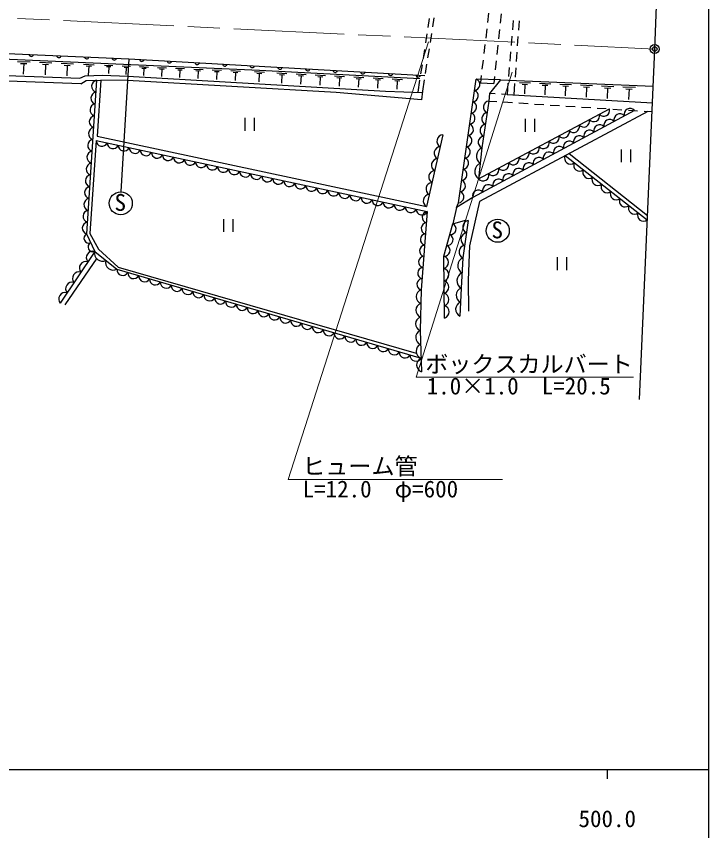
# Model space of a CAD drawing. Units: millimetres, scale not verified. Extents: x 40000 to 680000, y 20000 to 380000.
# Drawn here: x 503916 to 579000, y 198357 to 286697 of the extents above; entities that cross this region are included whole.
import ezdxf
from ezdxf.enums import TextEntityAlignment as Align

# ---------------------------------------------------------------- set-up
doc = ezdxf.new("R2010")
doc.units = ezdxf.units.MM
doc.header["$LTSCALE"] = 1000
doc.header["$PDMODE"] = 32
doc.header["$PDSIZE"] = 500
doc.linetypes.add('CHAIN', pattern=[18.5, 12, -1.5, 3.5, -1.5])
for name, color, linetype, lineweight in [('M-BGD', 7, 'Continuous', 25), ('M-BMK', 2, 'CHAIN', 13), ('M-BMK-SRVR', 3, 'Continuous', 25), ('M-STR-HTXT', 7, 'Continuous', 13), ('M-STR-STR1', 1, 'Continuous', 25), ('M-STR-STRC', 7, 'Continuous', 25), ('M-TTL-BAND', 7, 'Continuous', 25)]:
    doc.layers.add(name, color=color, linetype=linetype, lineweight=lineweight)
doc.layers.add('M-OTRS', color=6, linetype='Continuous')
doc.styles.add('ＭＳ ゴシック', font='')
doc.styles.get('ＭＳ ゴシック').set_extended_font_data('MS Gothic')

msp = doc.modelspace()

# ---------------------------------------------------------------- linework, layer by layer
at = {"layer": 'M-BGD'}
for p, q in [((548699, 286469), (548545, 285481)), ((549200, 286524), (549044, 285536)), ((557804, 286229), (557720, 285232)), ((558431, 286195), (558360, 285198)), ((548437, 284790), (548282, 283802)), ((548935, 284845), (548779, 283857)), ((557662, 284535), (557578, 283538)), ((558311, 284500), (558239, 283502)), ((548174, 283110), (548019, 282122)), ((548670, 283166), (548515, 282178)), ((557519, 282841), (557435, 281844)), ((558190, 282804), (558118, 281806)), ((504054, 281810), (505414, 281751)), ((516112, 282081), (515265, 267688)), ((465459, 281727), (510812, 279984)), ((504385, 281591), (505065, 281562)), ((504725, 281576), (504674, 280420)), ((506419, 281707), (507767, 281648)), ((506747, 281490), (507421, 281461)), ((507084, 281475), (507034, 280330)), ((508772, 281604), (510108, 281546)), ((509097, 281389), (509765, 281360)), ((509431, 281375), (509382, 280239)), ((511191, 281499), (512359, 281448)), ((511475, 281311), (512059, 281285)), ((511767, 281298), (511724, 280305)), ((513491, 281399), (514393, 281359)), ((513711, 281253), (514162, 281234)), ((513937, 281244), (513903, 280477)), ((515382, 281316), (516305, 281276)), ((515607, 281168), (516068, 281148)), ((515838, 281158), (515803, 280373)), ((517294, 281233), (518238, 281192)), ((517523, 281081), (517996, 281060)), ((517760, 281071), (517725, 280268)), ((519226, 281149), (520192, 281107)), ((519461, 280993), (519944, 280972)), ((519703, 280983), (519667, 280162)), ((521180, 281064), (522168, 281020)), ((523156, 280977), (524166, 280933)), ((547911, 281431), (547757, 280443)), ((548406, 281486), (548250, 280498)), ((557376, 281147), (557292, 280150)), ((558069, 281108), (557997, 280111)), ((521421, 280905), (521915, 280883)), ((521668, 280894), (521631, 280054)), ((523402, 280815), (523907, 280793)), ((523654, 280804), (523617, 279946)), ((525153, 280890), (526185, 280845)), ((525405, 280724), (525921, 280702)), ((525663, 280713), (525624, 279836)), ((527173, 280802), (528227, 280756)), ((527430, 280633), (527957, 280610)), ((527693, 280621), (527654, 279725)), ((529735, 280696), (530818, 280638)), ((529997, 280519), (530539, 280490)), ((530268, 280505), (530219, 279584)), ((532178, 280566), (533262, 280509)), ((532440, 280389), (532982, 280361)), ((532711, 280375), (532662, 279454)), ((534259, 280456), (535345, 280399)), ((534522, 280279), (535065, 280250)), ((534793, 280265), (534744, 279342)), ((536342, 280346), (537429, 280288)), ((536605, 280168), (537149, 280140)), ((536877, 280154), (536828, 279230)), ((538427, 280235), (539515, 280178)), ((538690, 280058), (539235, 280029)), ((538962, 280043), (538913, 279118)), ((540513, 280125), (541603, 280067)), ((540777, 279947), (541322, 279918)), ((541049, 279932), (541000, 279006)), ((542601, 280014), (543692, 279956)), ((542865, 279836), (543411, 279807)), ((543138, 279821), (543089, 278894)), ((544690, 279903), (545783, 279845)), ((544955, 279725), (545501, 279696)), ((545228, 279710), (545179, 278781)), ((547649, 279751), (547447, 278459)), ((548141, 279807), (547949, 278592)), ((556415, 279806), (553768, 279883)), ((556415, 279806), (555233, 278310)), ((556415, 279806), (572969, 279120)), ((557233, 279453), (557129, 278216)), ((557948, 279412), (557859, 278175)), ((558477, 279520), (559671, 279471)), ((558768, 279329), (559365, 279304)), ((559066, 279316), (559024, 278302)), ((560653, 279430), (561880, 279379)), ((560952, 279233), (561566, 279208)), ((561259, 279221), (561216, 278178)), ((562862, 279339), (564122, 279286)), ((565104, 279246), (566399, 279192)), ((555233, 278310), (555163, 277502)), ((555832, 278280), (555233, 278310)), ((563169, 279137), (563799, 279110)), ((563484, 279124), (563440, 278052)), ((565420, 279038), (566067, 279011)), ((565743, 279025), (565698, 277925)), ((567380, 279152), (568709, 279097)), ((567704, 278938), (568369, 278911)), ((568036, 278925), (567990, 277795)), ((569691, 279056), (571054, 278999)), ((570023, 278837), (570705, 278809)), ((570364, 278823), (570316, 277664)), ((555163, 277502), (556023, 277447)), ((557129, 278216), (556531, 278246)), ((556722, 277402), (557720, 277337)), ((557129, 278216), (572891, 277318)), ((558418, 277292), (559416, 277227)), ((560115, 277182), (561113, 277117)), ((561811, 277072), (562809, 277007)), ((563507, 276962), (564505, 276898)), ((565204, 276852), (566202, 276788)), ((566900, 276743), (567898, 276678)), ((568597, 276633), (569595, 276568)), ((570293, 276523), (571291, 276458)), ((570943, 276481), (553409, 267039)), ((571990, 276413), (572850, 276357)), ((512579, 273226), (548476, 265520)), ((550175, 273838), (548404, 266067)), ((563424, 271583), (572341, 264604)), ((563855, 271815), (572362, 265079)), ((512419, 261191), (508671, 255574)), ((512640, 260465), (509182, 255392))]:
    msp.add_line(p, q, dxfattribs=at)
for points in [[(510906, 279376), (465452, 281027), (465479, 283950), (466585, 284266)], [(465476, 283692), (530296, 280866), (547679, 279945)], [(466585, 284266), (516112, 282081), (548214, 280269)], [(510812, 279984), (511386, 280253), (513258, 280312), (516002, 280217), (543963, 278574), (547936, 278443)], [(510906, 279376), (511491, 279715), (513074, 279767)], [(512629, 279752), (511532, 263083), (512419, 261191)], [(547949, 278592), (547867, 277633), (538593, 278415), (515974, 279736), (513074, 279767), (512683, 273710), (548404, 266067)], [(551666, 265942), (551860, 266465), (553768, 279883)], [(555163, 277502), (554415, 272426), (554045, 269062), (568231, 276656)], [(572392, 276387), (554159, 266622), (553051, 261814), (552911, 258075), (552946, 254705)], [(512579, 273226), (511903, 263127), (512816, 261424), (514975, 259476), (547276, 250159)], [(553409, 267039), (551666, 265942), (551267, 264186), (552632, 264567)], [(548476, 265520), (547802, 257022), (547697, 252598), (547855, 248122)], [(550354, 253970), (550284, 260675), (551267, 264186)], [(552930, 264545), (552333, 260491), (552144, 257217), (552021, 254180)], [(512419, 261191), (514833, 259260), (547802, 249619)]]:
    msp.add_lwpolyline(points, dxfattribs=at)
for centre in [(515248, 266413), (556123, 263434)]:
    msp.add_circle(centre, 1250, dxfattribs=at)
for centre, radius, start, end in [((505549, 282604), 256, 190.1547, 344.79393), ((508546, 282471), 256, 190.1547, 344.79393), ((511543, 282339), 256, 190.1547, 344.79393), ((514541, 282207), 256, 190.1547, 344.79393), ((517537, 282057), 256, 189.44857, 344.0878), ((520533, 281888), 256, 189.44857, 344.0878), ((523528, 281719), 256, 189.44857, 344.0878), ((526523, 281550), 256, 189.44857, 344.0878), ((529518, 281381), 256, 189.44857, 344.0878), ((532514, 281212), 256, 189.44857, 344.0878), ((535509, 281042), 256, 189.44857, 344.0878), ((538504, 280873), 256, 189.44857, 344.0878), ((541499, 280704), 256, 189.44857, 344.0878), ((544494, 280535), 256, 189.44857, 344.0878), ((547490, 280366), 256, 189.44857, 344.0878), ((512749, 279101), 663, 100.45681, 252.01372), ((553553, 279291), 630, 273.77983, 70.03715), ((512665, 277818), 663, 100.45681, 252.01372), ((553380, 278072), 630, 273.77983, 70.03715), ((553206, 276852), 630, 273.77983, 70.03715), ((555229, 276844), 661, 95.74517, 247.4909), ((512580, 276536), 663, 100.45681, 252.01372), ((567623, 276482), 633, 220.29063, 16.02978), ((570461, 276065), 637, 40.74407, 195.85923), ((512496, 275254), 663, 100.45681, 252.01372), ((553033, 275632), 630, 273.77983, 70.03715), ((555042, 275575), 661, 95.74517, 247.4909), ((566532, 275897), 633, 220.29063, 16.02978), ((569365, 275475), 637, 40.74407, 195.85923), ((552859, 274412), 630, 273.77983, 70.03715), ((554855, 274306), 661, 95.74517, 247.4909), ((564349, 274729), 633, 220.29063, 16.02978), ((565440, 275313), 633, 220.29063, 16.02978), ((567173, 274294), 637, 40.74407, 195.85923), ((568269, 274885), 637, 40.74407, 195.85923), ((512412, 273971), 663, 100.45681, 252.01372), ((563258, 274145), 633, 220.29063, 16.02978), ((566077, 273704), 637, 40.74407, 195.85923), ((512327, 272689), 663, 100.45681, 252.01372), ((513203, 273220), 624, 179.37741, 336.38835), ((514400, 272963), 624, 179.37741, 336.38835), ((550214, 273148), 691, 93.20997, 241.10933), ((552686, 273192), 630, 273.77983, 70.03715), ((554668, 273037), 661, 95.74517, 247.4909), ((561075, 272977), 633, 220.29063, 16.02978), ((562167, 273561), 633, 220.29063, 16.02978), ((563885, 272524), 637, 40.74407, 195.85923), ((564981, 273114), 637, 40.74407, 195.85923), ((515597, 272706), 624, 179.37741, 336.38835), ((516793, 272449), 624, 179.37741, 336.38835), ((517990, 272192), 624, 179.37741, 336.38835), ((549919, 271853), 691, 93.20997, 241.10933), ((552513, 271973), 630, 273.77983, 70.03715), ((554785, 271534), 966, 112.54732, 234.88912), ((559984, 272392), 633, 220.29063, 16.02978), ((562789, 271934), 637, 40.74407, 195.85923), ((512243, 271407), 663, 100.45681, 252.01372), ((519186, 271935), 624, 179.37741, 336.38835), ((520383, 271678), 624, 179.37741, 336.38835), ((521579, 271421), 624, 179.37741, 336.38835), ((549624, 270558), 691, 93.20997, 241.10933), ((552339, 270753), 630, 273.77983, 70.03715), ((557801, 271224), 633, 220.29063, 16.02978), ((558893, 271808), 633, 220.29063, 16.02978), ((560597, 270754), 637, 40.74407, 195.85923), ((561693, 271344), 637, 40.74407, 195.85923), ((564009, 271310), 646, 154.9969, 308.90177), ((512158, 270125), 663, 100.45681, 252.01372), ((522776, 271165), 624, 179.37741, 336.38835), ((523972, 270908), 624, 179.37741, 336.38835), ((525169, 270651), 624, 179.37741, 336.38835), ((526366, 270394), 624, 179.37741, 336.38835), ((554600, 269852), 966, 112.54732, 234.88912), ((556710, 270640), 633, 220.29063, 16.02978), ((559502, 270164), 637, 40.74407, 195.85923), ((565000, 270535), 646, 154.9969, 308.90177), ((512074, 268842), 663, 100.45681, 252.01372), ((527562, 270137), 624, 179.37741, 336.38835), ((528759, 269880), 624, 179.37741, 336.38835), ((529955, 269623), 624, 179.37741, 336.38835), ((549328, 269263), 691, 93.20997, 241.10933), ((552166, 269533), 630, 273.77983, 70.03715), ((554528, 269472), 633, 220.29063, 16.02978), ((555619, 270056), 633, 220.29063, 16.02978), ((557310, 268983), 637, 40.74407, 195.85923), ((558406, 269573), 637, 40.74407, 195.85923), ((565990, 269759), 646, 154.9969, 308.90177), ((531152, 269366), 624, 179.37741, 336.38835), ((532348, 269109), 624, 179.37741, 336.38835), ((533545, 268852), 624, 179.37741, 336.38835), ((534741, 268596), 624, 179.37741, 336.38835), ((549033, 267967), 691, 93.20997, 241.10933), ((551992, 268313), 630, 273.77983, 70.03715), ((556214, 268393), 637, 40.74407, 195.85923), ((566981, 268984), 646, 154.9969, 308.90177), ((511990, 267560), 663, 100.45681, 252.01372), ((535938, 268339), 624, 179.37741, 336.38835), ((537134, 268082), 624, 179.37741, 336.38835), ((538331, 267825), 624, 179.37741, 336.38835), ((551819, 267093), 630, 273.77983, 70.03715), ((554022, 267213), 637, 40.74407, 195.85923), ((555118, 267803), 637, 40.74407, 195.85923), ((567972, 268208), 646, 154.9969, 308.90177), ((568963, 267433), 646, 154.9969, 308.90177), ((511905, 266278), 663, 100.45681, 252.01372), ((539528, 267568), 624, 179.37741, 336.38835), ((540724, 267311), 624, 179.37741, 336.38835), ((541921, 267054), 624, 179.37741, 336.38835), ((543117, 266797), 624, 179.37741, 336.38835), ((548738, 266672), 691, 93.20997, 241.10933), ((569954, 266657), 646, 154.9969, 308.90177), ((544314, 266540), 624, 179.37741, 336.38835), ((545510, 266284), 624, 179.37741, 336.38835), ((546707, 266027), 624, 179.37741, 336.38835), ((570945, 265882), 646, 154.9969, 308.90177), ((511821, 264995), 663, 100.45681, 252.01372), ((547903, 265770), 624, 179.37741, 336.38835), ((548548, 264903), 621, 96.68563, 254.25003), ((571935, 265106), 646, 154.9969, 308.90177), ((511737, 263713), 663, 100.45681, 252.01372), ((548452, 263689), 621, 96.68563, 254.25003), ((550988, 263633), 619, 265.45636, 63.25915), ((553045, 263838), 717, 99.2205, 244.03345), ((511774, 262619), 523, 117.6346, 292.60388), ((548355, 262475), 621, 96.68563, 254.25003), ((550660, 262462), 619, 265.45636, 63.25915), ((552846, 262486), 717, 99.2205, 244.03345), ((512218, 261673), 523, 117.6346, 292.60388), ((548259, 261261), 621, 96.68563, 254.25003), ((550333, 261292), 619, 265.45636, 63.25915), ((552647, 261135), 717, 99.2205, 244.03345), ((512216, 260515), 706, 73.25168, 219.32687), ((513239, 260979), 847, 165.52932, 297.15107), ((548163, 260047), 621, 96.68563, 254.25003), ((550091, 260002), 700, 287.18116, 74.0187), ((511466, 259391), 706, 73.25168, 219.32687), ((514446, 260013), 847, 165.52932, 297.15107), ((552707, 259648), 922, 113.94142, 239.46074), ((510717, 258268), 706, 73.25168, 219.32687), ((515457, 259209), 626, 175.33105, 332.07094), ((516634, 258864), 626, 175.33105, 332.07094), ((548067, 258833), 621, 96.68563, 254.25003), ((550105, 258661), 700, 287.18116, 74.0187), ((552613, 258011), 922, 113.94142, 239.46074), ((517812, 258520), 626, 175.33105, 332.07094), ((518989, 258176), 626, 175.33105, 332.07094), ((547971, 257619), 621, 96.68563, 254.25003), ((550119, 257320), 700, 287.18116, 74.0187), ((509967, 257144), 706, 73.25168, 219.32687), ((520167, 257832), 626, 175.33105, 332.07094), ((521344, 257487), 626, 175.33105, 332.07094), ((522522, 257143), 626, 175.33105, 332.07094), ((552441, 256445), 827, 110.98773, 244.37815), ((509217, 256021), 706, 73.25168, 219.32687), ((523699, 256799), 626, 175.33105, 332.07094), ((524877, 256454), 626, 175.33105, 332.07094), ((548078, 256277), 794, 110.36036, 246.91179), ((550133, 255979), 700, 287.18116, 74.0187), ((526054, 256110), 626, 175.33105, 332.07094), ((527231, 255766), 626, 175.33105, 332.07094), ((528409, 255421), 626, 175.33105, 332.07094), ((548043, 254803), 794, 110.36036, 246.91179), ((550147, 254638), 700, 287.18116, 74.0187), ((552379, 254926), 827, 110.98773, 244.37815), ((529586, 255077), 626, 175.33105, 332.07094), ((530764, 254733), 626, 175.33105, 332.07094), ((531941, 254389), 626, 175.33105, 332.07094), ((533119, 254044), 626, 175.33105, 332.07094), ((534296, 253700), 626, 175.33105, 332.07094), ((548008, 253328), 794, 110.36036, 246.91179), ((535474, 253356), 626, 175.33105, 332.07094), ((536651, 253011), 626, 175.33105, 332.07094), ((537829, 252667), 626, 175.33105, 332.07094), ((539006, 252323), 626, 175.33105, 332.07094), ((540184, 251979), 626, 175.33105, 332.07094), ((548030, 251863), 807, 114.39213, 249.6506), ((541361, 251634), 626, 175.33105, 332.07094), ((542539, 251290), 626, 175.33105, 332.07094), ((543716, 250946), 626, 175.33105, 332.07094), ((548083, 250371), 807, 114.39213, 249.6506), ((544894, 250601), 626, 175.33105, 332.07094), ((546071, 250257), 626, 175.33105, 332.07094), ((547249, 249913), 626, 175.33105, 332.07094), ((548135, 248879), 807, 114.39213, 249.6506)]:
    msp.add_arc(centre, radius, start, end, dxfattribs=at)
at = {"layer": 'M-BMK'}
msp.add_line((472066, 288013), (573144, 283148), dxfattribs=at)
at = {"layer": 'M-BMK-SRVR'}
for p, q in [((573144, 283148), (574790, 321178)), ((571497, 245118), (573144, 283148))]:
    msp.add_line(p, q, dxfattribs=at)
msp.add_circle((573144, 283148), 500, dxfattribs=at)
msp.add_point((573144, 283148), dxfattribs=at)
at = {"layer": 'M-OTRS'}
msp.add_point((573144, 283148), dxfattribs=at)
at = {"layer": 'M-STR-HTXT'}
for p, q in [((548614, 283940), (533384, 236446)), ((557683, 280642), (547285, 247549)), ((547285, 247549), (570857, 247556)), ((533384, 236446), (556634, 236441))]:
    msp.add_line(p, q, dxfattribs=at)
at = {"layer": 'M-STR-STR1'}
for p, q in [((555132, 287019), (555015, 286026)), ((556493, 286946), (556389, 285951)), ((554932, 285330), (554815, 284337)), ((556316, 285255), (556211, 284261)), ((554732, 283642), (554615, 282649)), ((556138, 283564), (556034, 282570)), ((554532, 281954), (554415, 280961)), ((555961, 281874), (555856, 280879)), ((554332, 280266), (554238, 279472)), ((555783, 280183), (555701, 279402)), ((554238, 279472), (555701, 279402))]:
    msp.add_line(p, q, dxfattribs=at)
at = {"layer": 'M-STR-STRC'}
for p, q in [((528696, 275669), (528696, 274269)), ((529746, 274269), (529746, 275669)), ((559088, 275580), (559088, 274180)), ((560138, 274180), (560138, 275580)), ((569498, 272256), (569498, 270856)), ((570548, 270856), (570548, 272256)), ((526372, 264705), (526372, 263305)), ((527422, 263305), (527422, 264705)), ((562555, 260572), (562555, 259172)), ((563605, 259172), (563605, 260572))]:
    msp.add_line(p, q, dxfattribs=at)
at = {"layer": 'M-TTL-BAND'}
for p, q in [((579000, 20000), (579000, 370000)), ((40000, 205000), (579000, 205000)), ((568000, 205000), (568000, 204000))]:
    msp.add_line(p, q, dxfattribs=at)

# ---------------------------------------------------------------- texts
at = {"layer": 'M-BGD', "style": 'ＭＳ ゴシック'}
for p in [(514570, 265040), (555444, 262060)]:
    msp.add_text('S', height=1833, dxfattribs=at).set_placement(p, align=Align.BOTTOM_LEFT)
at = {"layer": 'M-STR-STRC', "style": 'ＭＳ ゴシック'}
for s, p in [('ボックスカルバート', (548265, 247500)), ('1.0×1.0\u3000L=20.5', (548420, 245128)), ('ヒューム管', (534930, 236430)), ('L=12.0\u3000φ=600', (534964, 233957))]:
    msp.add_text(s, height=1833, dxfattribs=at).set_placement(p, align=Align.BOTTOM_LEFT)
at = {"layer": 'M-TTL-BAND', "style": 'ＭＳ ゴシック'}
msp.add_text('500.0', height=1833, dxfattribs=at).set_placement((568000, 198195), align=Align.BOTTOM_CENTER)

doc.saveas('drawing.dxf')
